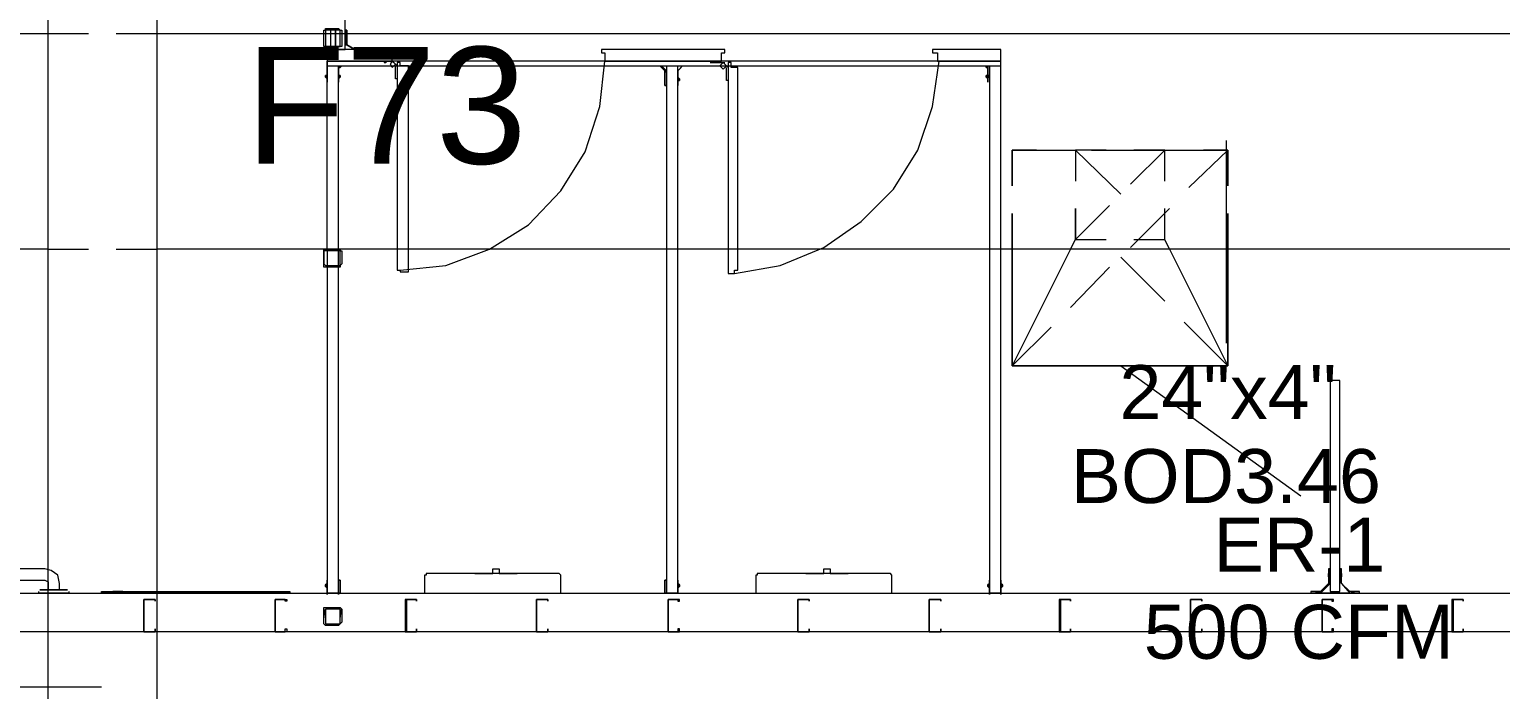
# Model space of a CAD drawing. Header units: metres. Extents: x 98 to 337, y -7 to 53.
# Drawn here: x 108.414 to 112.568, y 31.996 to 33.861 of the extents above; entities that cross this region are included whole.
import ezdxf

# ---------------------------------------------------------------- set-up
doc = ezdxf.new("R2010")
doc.units = ezdxf.units.M
doc.layers.add('HVAC - Ductos', color=5, linetype='Continuous', lineweight=0)
doc.layers.add('PDF_Text', color=7, linetype='Continuous', lineweight=0)
doc.layers.add('PDF_Geometry', color=7, linetype='Continuous', lineweight=0, true_color=0xaaaaaa)
doc.layers.add('PDF_Solid Fills', color=7, linetype='Continuous', lineweight=0, true_color=0xffffff)
doc.styles.add('PDF Arial-BoldMT-Identity-H', font='arial.ttf')
doc.styles.add('PDF Helvetica', font='')
doc.styles.get('PDF Helvetica').set_extended_font_data('Helvetica')

msp = doc.modelspace()

# ---------------------------------------------------------------- hatches: boundary and pattern name
at = {"layer": 'PDF_Solid Fills', "lineweight": 0, "transparency": 33554559}
h = msp.add_hatch(color=256, dxfattribs=at)
h.paths.add_polyline_path([(109.2916, 32.2232), (109.2916, 32.1865), (109.2962, 32.2232)])
h.paths.add_polyline_path([(109.2871, 32.2232), (109.2871, 32.2278), (109.2504, 32.2278)])
h.paths.add_polyline_path([(109.2504, 32.1819), (109.2871, 32.1774), (109.2871, 32.1819)])
h.paths.add_polyline_path([(109.2504, 32.2232), (109.2458, 32.2232), (109.2458, 32.1865)])

# ---------------------------------------------------------------- linework, layer by layer
at = {"layer": 'HVAC - Ductos', "lineweight": 0}
msp.add_lwpolyline([(108.7739, 33.8909), (108.7739, 29.1534), (108.4669, 29.1534), (108.4669, 33.8909)], close=True, dxfattribs=at)
for points in [[(108.4669, 33.2403), (108.247, 33.2403), (108.247, 33.8496), (108.4669, 33.8496)], [(108.4669, 33.8496), (108.5815, 33.8496)], [(108.6593, 33.8496), (108.7739, 33.8496)], [(108.7739, 33.8496), (113.3556, 33.8496), (113.3556, 33.2403), (108.7739, 33.2403)], [(108.4669, 33.2403), (108.5815, 33.2403)], [(108.6593, 33.2403), (108.7739, 33.2403)]]:
    msp.add_lwpolyline(points, dxfattribs=at)
at = {"layer": 'PDF_Geometry', "lineweight": 0}
for points in [[(109.2779, 33.8039), (109.2779, 33.813), (109.2779, 33.8588), (109.2779, 33.813), (109.2779, 33.8039), (109.2871, 33.8039), (109.3053, 33.8039), (109.3053, 34.3537)], [(109.2642, 33.8588), (109.2642, 33.813), (109.2642, 33.8039)], [(109.3053, 33.8588), (109.3099, 33.8588), (109.3099, 33.8222), (109.3099, 33.8176), (109.3329, 33.8039), (109.3604, 33.8039), (109.3329, 33.8039), (109.3099, 33.8176), (109.3099, 33.8222), (109.3099, 33.8588), (109.3053, 33.8588), (109.3053, 33.8222), (109.3053, 33.8176), (109.3099, 33.8176), (109.3329, 33.8039), (109.3099, 33.8176), (109.3053, 33.8176), (109.3053, 33.8222)], [(109.3099, 33.8451), (109.3099, 33.8496), (109.3099, 33.8451)], [(109.3099, 33.8451), (109.3099, 33.8496), (109.3099, 33.8451)], [(109.3512, 33.8085), (109.3466, 33.8085), (109.3512, 33.8085)], [(109.3512, 33.8085), (109.3466, 33.8085), (109.3512, 33.8085)], [(109.255, 33.2403), (109.255, 33.7672), (109.255, 33.7122), (109.255, 33.7718), (109.2596, 33.7718), (109.2962, 33.7718), (109.342, 33.7718), (109.3145, 33.7718), (109.3099, 33.7718), (109.3145, 33.7718), (109.2962, 33.7718), (109.2596, 33.7718), (109.255, 33.7718), (109.255, 33.7122)], [(109.4291, 33.7718), (109.4016, 33.7718), (109.4291, 33.7718)], [(109.4154, 33.7718), (109.4154, 33.7672), (109.42, 33.7672), (109.4245, 33.7718)], [(109.4382, 33.7672), (109.4337, 33.7718), (109.4291, 33.7718), (109.4382, 33.7718), (109.4428, 33.7672)], [(109.4612, 33.1808), (109.4612, 33.1762), (109.484, 33.1762), (109.484, 33.758), (109.4612, 33.758), (109.4612, 33.7672), (109.452, 33.7672), (109.452, 33.1808), (109.4612, 33.1808), (109.5894, 33.1945), (109.7131, 33.2403), (109.8231, 33.309), (109.9148, 33.4053), (109.9835, 33.5152), (110.0247, 33.6435), (110.0384, 33.7718)], [(110.3683, 33.7672), (110.3638, 33.7672), (110.3729, 33.7672), (110.3775, 33.7672)], [(110.4049, 33.1716), (110.4049, 33.1808), (110.4141, 33.1808), (110.4141, 33.7534), (110.3958, 33.7534), (110.3958, 33.7672), (110.3867, 33.7672), (110.3867, 33.1716), (110.4049, 33.1716), (110.5333, 33.1945), (110.657, 33.2449), (110.7624, 33.3182), (110.854, 33.4099), (110.9227, 33.5198), (110.9639, 33.6435), (110.9823, 33.7718)], [(111.1518, 33.7718), (111.1472, 33.7718), (111.1106, 33.7718), (111.0922, 33.7718), (111.0968, 33.7718), (111.0922, 33.7718), (111.0694, 33.7718)], [(109.2504, 33.7306), (109.2504, 33.726), (109.2504, 33.7306)], [(109.2504, 33.7306), (109.2504, 33.726), (109.2504, 33.7306)], [(109.2871, 33.7122), (109.2871, 33.7534), (109.2916, 33.7534), (109.2962, 33.758), (109.2916, 33.7534), (109.2871, 33.7534), (109.2871, 33.7122), (109.2871, 33.7534)], [(109.2871, 33.2403), (109.2871, 33.758)], [(109.2916, 33.726), (109.2916, 33.7306), (109.2916, 33.726)], [(109.2916, 33.726), (109.2916, 33.7306), (109.2916, 33.726)], [(109.4474, 33.7626), (109.452, 33.758), (109.452, 33.7489), (109.452, 33.7214), (109.4474, 33.7214), (109.4474, 33.7489), (109.4474, 33.7534), (109.4474, 33.758)], [(109.4474, 33.7306), (109.4474, 33.7352), (109.4474, 33.7397)], [(110.2126, 33.7397), (110.2126, 33.7443), (110.1988, 33.758), (110.2126, 33.7443), (110.2126, 33.7397), (110.2126, 33.7031), (110.208, 33.7031), (110.208, 33.7397), (110.208, 33.7443), (110.1943, 33.758), (110.208, 33.7443), (110.208, 33.7397), (110.208, 33.7031), (110.2126, 33.7031)], [(110.2126, 33.758), (110.2126, 32.269), (110.2447, 32.269), (110.2447, 33.758)], [(110.2447, 33.7031), (110.2447, 33.7397), (110.2447, 33.7443), (110.2584, 33.758), (110.2447, 33.7443), (110.2447, 33.7397), (110.2447, 33.7031), (110.2447, 33.7397), (110.2447, 33.7443), (110.2538, 33.7534), (110.2447, 33.7443), (110.2447, 33.7397)], [(110.2447, 33.726), (110.2447, 33.7168), (110.2447, 33.726)], [(110.2447, 33.726), (110.2447, 33.7168), (110.2447, 33.726)], [(110.3821, 33.758), (110.3867, 33.7534), (110.3867, 33.7489), (110.3867, 33.7168), (110.3821, 33.7168), (110.3821, 33.7489), (110.3821, 33.7534)], [(110.3821, 33.726), (110.3821, 33.7306), (110.3821, 33.7352), (110.3821, 33.7397)], [(111.1152, 33.7306), (111.1152, 33.726), (111.1152, 33.7306)], [(111.1152, 33.7306), (111.1152, 33.726), (111.1152, 33.7306)], [(111.1243, 32.3057), (111.1243, 32.269), (111.1564, 32.269), (111.1564, 33.758)], [(111.1243, 33.758), (111.1243, 32.269)], [(110.208, 33.7214), (110.208, 33.7168), (110.208, 33.7214)], [(110.208, 33.7214), (110.208, 33.7168), (110.208, 33.7214)], [(110.2492, 33.7168), (110.2492, 33.7214), (110.2492, 33.7168)], [(110.2492, 33.7168), (110.2492, 33.7214), (110.2492, 33.7168)], [(111.2572, 33.5198), (111.1885, 33.5198), (111.1885, 33.419), (111.1885, 33.5198), (111.3351, 33.5198)], [(111.2984, 33.5198), (111.3671, 33.5198), (111.3671, 33.4327)], [(111.4542, 33.5198), (111.3671, 33.5198)], [(111.4955, 33.3961), (111.3671, 33.5198), (111.3671, 33.4327)], [(111.4542, 33.5198), (111.3671, 33.5198)], [(111.4129, 33.5198), (111.5733, 33.5198)], [(111.5321, 33.5198), (111.6192, 33.5198), (111.5229, 33.4236)], [(111.6192, 33.5198), (111.5321, 33.5198)], [(111.6192, 33.4327), (111.6192, 33.5198), (111.6878, 33.5198)], [(111.6192, 33.4327), (111.6192, 33.5198)], [(111.6512, 33.5198), (111.7978, 33.5198), (111.6878, 33.4145)], [(111.7978, 33.5198), (111.7291, 33.5198)], [(111.7932, 33.5473), (111.7932, 32.9746)], [(111.4634, 33.3641), (111.3671, 33.2678), (111.3671, 33.3549)], [(111.3671, 33.3549), (111.3671, 33.2678)], [(111.6329, 33.3549), (111.5229, 33.2449)], [(111.5321, 33.2678), (111.6192, 33.2678), (111.6192, 33.3549)], [(111.6329, 33.2403), (111.6192, 33.2678), (111.6192, 33.3549)], [(111.3534, 33.2403), (111.3671, 33.2678), (111.4542, 33.2678)], [(111.3671, 33.2678), (111.4542, 33.2678)], [(111.5321, 33.2678), (111.6192, 33.2678)], [(109.2458, 33.1991), (109.2458, 33.2358), (109.2458, 33.1991)], [(109.255, 33.2358), (109.255, 33.1945)], [(109.2871, 33.1945), (109.2871, 33.2358)], [(111.6329, 33.2403), (111.7978, 32.9105), (111.7978, 33.2403), (111.7978, 32.9105), (111.1885, 32.9105), (111.1885, 33.2403), (111.1885, 32.9105), (111.7978, 32.9105)], [(111.3534, 33.2403), (111.1885, 32.9105)], [(109.2871, 32.269), (109.2596, 32.269), (109.255, 32.269), (109.2871, 32.269), (109.2871, 33.1899)], [(109.255, 33.1899), (109.255, 32.269)], [(111.4634, 33.1899), (111.3534, 33.0754)], [(111.4955, 33.2174), (111.6192, 33.0937)], [(111.2984, 33.0204), (111.1885, 32.9105)], [(111.6741, 33.0341), (111.7978, 32.9105)], [(111.4955, 32.9105), (112.004, 32.5439)], [(108.499, 32.2781), (108.499, 32.2965), (108.4944, 32.3194), (108.4761, 32.3331), (108.4578, 32.3377), (107.5964, 32.3377), (107.5781, 32.3331), (107.5597, 32.3148), (107.5551, 32.2965), (107.5551, 32.2781)], [(109.9148, 32.269), (109.9148, 32.3148), (109.9148, 32.3194), (109.9102, 32.324), (109.9056, 32.324), (109.5391, 32.324), (109.5345, 32.324), (109.5345, 32.3194), (109.5299, 32.3194), (109.5299, 32.3148), (109.5299, 32.269)], [(109.6719, 32.324), (109.5391, 32.324)], [(109.7223, 32.324), (109.7223, 32.3377), (109.7407, 32.3377), (109.7407, 32.324)], [(109.7407, 32.324), (109.7911, 32.324), (109.7407, 32.324)], [(109.9056, 32.324), (109.7911, 32.324)], [(110.8494, 32.269), (110.8494, 32.3148), (110.8494, 32.3194), (110.8449, 32.324), (110.8403, 32.324), (110.4737, 32.324), (110.4692, 32.324), (110.4692, 32.3194), (110.4646, 32.3194), (110.4646, 32.3148), (110.4646, 32.269)], [(110.6066, 32.324), (110.4737, 32.324)], [(110.657, 32.324), (110.657, 32.3377), (110.6753, 32.3377), (110.6753, 32.324)], [(110.6753, 32.324), (110.7257, 32.324), (110.6753, 32.324)], [(110.8403, 32.324), (110.7257, 32.324)], [(112.0865, 32.3377), (112.0819, 32.3377), (112.0819, 32.3011), (112.0819, 32.2965), (112.0589, 32.2736), (112.0544, 32.2736), (112.0315, 32.2736), (112.0315, 32.269)], [(112.0819, 32.324), (112.0819, 32.3194), (112.0819, 32.324)], [(112.0819, 32.324), (112.0819, 32.3194), (112.0819, 32.324)], [(112.169, 32.269), (112.169, 32.2736), (112.146, 32.2736), (112.1415, 32.2736), (112.1186, 32.2965), (112.1186, 32.3011), (112.1186, 32.3377), (112.114, 32.3377)], [(112.1186, 32.3194), (112.1186, 32.324), (112.1186, 32.3194)], [(112.1186, 32.324), (112.1186, 32.3148), (112.1186, 32.324)], [(112.1186, 32.3194), (112.1186, 32.324), (112.1186, 32.3194)], [(112.1186, 32.324), (112.1186, 32.3148), (112.1186, 32.324)], [(108.1829, 32.3057), (108.4578, 32.3057), (108.4669, 32.3011), (108.4669, 32.2965), (108.4669, 32.2781)], [(108.4395, 32.2736), (108.4395, 32.269)], [(108.4715, 32.2781), (108.444, 32.2781), (108.4486, 32.2781), (108.4669, 32.2781), (108.4852, 32.2781), (108.5082, 32.2781), (108.5219, 32.2781), (108.5173, 32.2781), (108.499, 32.2781), (108.4761, 32.2781), (108.4578, 32.2781), (108.444, 32.2781)], [(108.4944, 32.2781), (108.5219, 32.2781)], [(108.5265, 32.269), (108.5265, 32.2736)], [(108.6319, 32.2736), (109.1359, 32.2736)], [(109.2504, 32.2919), (109.2504, 32.2873), (109.2504, 32.2919)], [(109.2504, 32.2919), (109.2504, 32.2873), (109.2504, 32.2919)], [(109.255, 32.3057), (109.255, 32.269), (109.255, 32.2645), (109.255, 32.269), (109.255, 32.3057), (109.255, 32.269), (109.2596, 32.269), (109.2871, 32.269), (109.2871, 32.3057), (109.2916, 32.3057), (109.2916, 32.269), (109.2871, 32.269), (109.2871, 32.2645), (109.2871, 32.269), (109.2916, 32.269), (109.2916, 32.3057), (109.2871, 32.3057)], [(109.2916, 32.2873), (109.2916, 32.2919), (109.2916, 32.2873)], [(109.2916, 32.2873), (109.2916, 32.2919), (109.2916, 32.2873)], [(110.208, 32.2919), (110.208, 32.2873), (110.208, 32.2919)], [(110.208, 32.2919), (110.208, 32.2873), (110.208, 32.2919)], [(110.2492, 32.2873), (110.2492, 32.2919), (110.2492, 32.2873)], [(110.2492, 32.2873), (110.2492, 32.2919), (110.2492, 32.2873)], [(111.1198, 32.2919), (111.1198, 32.2873), (111.1198, 32.2919)], [(111.1198, 32.2919), (111.1198, 32.2873), (111.1198, 32.2919)], [(111.1564, 32.3057), (111.1564, 32.269), (111.1564, 32.2645), (111.1564, 32.269), (111.1564, 32.3057), (111.1564, 32.269), (111.1243, 32.269), (111.1243, 32.3057), (111.1243, 32.269), (111.1243, 32.2645), (111.1243, 32.269), (111.1564, 32.269)], [(111.161, 32.2873), (111.161, 32.2919), (111.161, 32.2873)], [(111.161, 32.2873), (111.161, 32.2919), (111.161, 32.2873)], [(112.0544, 32.2736), (112.0498, 32.2736), (112.0544, 32.2736)], [(112.0544, 32.2736), (112.0498, 32.2736), (112.0544, 32.2736)], [(112.114, 32.3011), (112.1186, 32.2965), (112.1415, 32.269), (112.146, 32.269), (112.0544, 32.269), (112.0589, 32.269), (112.0865, 32.2965), (112.0865, 32.3011)], [(112.1506, 32.2736), (112.146, 32.2736), (112.1506, 32.2736)], [(112.1506, 32.2736), (112.146, 32.2736), (112.1506, 32.2736)], [(113.2136, 32.1591), (107.2253, 32.1591), (107.2253, 32.269), (113.0166, 32.269)], [(112.0315, 32.269), (112.169, 32.269), (112.0315, 32.269)], [(109.4749, 32.1911), (109.4795, 32.1911)], [(109.1359, 32.1591), (108.6319, 32.1591)], [(110.9548, 32.1591), (110.9548, 32.1636)], [(111.3305, 32.1591), (111.3351, 32.1591)], [(112.4576, 32.1591), (112.4622, 32.1591), (112.4622, 32.1636)], [(108.6181, 32.0032), (108.0591, 32.0032)]]:
    msp.add_lwpolyline(points, dxfattribs=at)
for points in [[(109.2458, 33.8542), (109.2458, 33.8588), (109.2504, 33.8588), (109.2504, 33.8634), (109.2871, 33.8634), (109.2916, 33.8588), (109.2962, 33.8588), (109.2962, 33.8542), (109.2962, 33.8176), (109.2962, 33.813), (109.2916, 33.813), (109.2871, 33.813), (109.2504, 33.813), (109.2458, 33.813), (109.2458, 33.8176)], [(109.2504, 33.813), (109.2871, 33.813), (109.2916, 33.813), (109.2916, 33.8176), (109.2916, 33.8542), (109.2916, 33.8588), (109.2871, 33.8588), (109.2504, 33.8588), (109.2504, 33.8542), (109.2504, 33.8176)], [(109.3099, 33.8496), (109.3099, 33.8451), (109.3099, 33.8405), (109.3099, 33.8451)], [(109.3099, 33.8496), (109.3099, 33.8451), (109.3099, 33.8405), (109.3099, 33.8451)], [(109.3099, 33.8405), (109.3099, 33.8451)], [(109.3466, 33.8085), (109.342, 33.8039)], [(109.3512, 33.8039), (109.3512, 33.8085)], [(109.255, 33.8039), (109.255, 33.7718), (109.4382, 33.7718), (109.4382, 33.7947), (109.4474, 33.7947), (109.4474, 33.8039)], [(111.1564, 33.758), (111.1564, 33.7718), (109.255, 33.7718), (109.255, 33.758)], [(109.2733, 33.7718), (109.2687, 33.7718), (109.2642, 33.7718), (109.2596, 33.7718), (109.2642, 33.7718), (109.2687, 33.7718)], [(109.2733, 33.7718), (109.2687, 33.7718), (109.2642, 33.7718), (109.2596, 33.7718), (109.2642, 33.7718), (109.2687, 33.7718)], [(109.342, 33.8039), (109.3466, 33.8039), (109.3512, 33.8039), (109.3466, 33.8039)], [(109.342, 33.8039), (109.3466, 33.8039), (109.3512, 33.8039), (109.3466, 33.8039)], [(109.4337, 33.7626), (109.4382, 33.7718), (109.4474, 33.7626), (109.4382, 33.7534)], [(110.0293, 33.8039), (110.0293, 33.7947), (110.0384, 33.7947), (110.0384, 33.7718), (110.3683, 33.7718), (110.3683, 33.7947), (110.3775, 33.7947), (110.3775, 33.8039)], [(110.1576, 33.7718), (110.1805, 33.7718), (110.1851, 33.7718), (110.1805, 33.7718), (110.2721, 33.7718), (110.2675, 33.7718), (110.2721, 33.7718), (110.2951, 33.7718)], [(110.3363, 33.7672), (110.3638, 33.7672)], [(110.3638, 33.758), (110.3729, 33.7672), (110.3821, 33.758), (110.3729, 33.7489)], [(110.9639, 33.8039), (110.9639, 33.7947), (110.9777, 33.7947), (110.9777, 33.7718), (111.1564, 33.7718), (111.1564, 33.781), (111.1564, 33.8039)], [(111.0694, 33.7718), (111.1106, 33.7718), (111.1472, 33.7718), (111.1518, 33.7718)], [(111.1472, 33.7718), (111.1426, 33.7718), (111.138, 33.7718), (111.1335, 33.7718), (111.138, 33.7718), (111.1426, 33.7718)], [(111.1472, 33.7718), (111.1426, 33.7718), (111.138, 33.7718), (111.1335, 33.7718), (111.138, 33.7718), (111.1426, 33.7718)], [(109.255, 33.7306), (109.2504, 33.7306)], [(109.2504, 33.726), (109.255, 33.7214)], [(109.255, 33.7214), (109.255, 33.726), (109.255, 33.7306), (109.255, 33.726)], [(109.255, 33.7214), (109.255, 33.726), (109.255, 33.7306), (109.255, 33.726)], [(109.2916, 33.7306), (109.2871, 33.7306)], [(109.2871, 33.7306), (109.2871, 33.726), (109.2871, 33.7214), (109.2871, 33.726)], [(109.2871, 33.7306), (109.2871, 33.726), (109.2871, 33.7214), (109.2871, 33.726)], [(109.2871, 33.7214), (109.2916, 33.726)], [(110.208, 33.726), (110.208, 33.7214)], [(110.2492, 33.7214), (110.2447, 33.726)], [(111.1198, 33.758), (111.1198, 33.7534), (111.1198, 33.7122), (111.1198, 33.7534), (111.1152, 33.7534), (111.1152, 33.758), (111.1152, 33.7534), (111.1198, 33.7534), (111.1198, 33.7122), (111.1198, 33.7534)], [(111.1198, 33.7306), (111.1243, 33.7306), (111.1198, 33.7306), (111.1152, 33.7306)], [(111.1152, 33.726), (111.1198, 33.7214)], [(111.1198, 33.7214), (111.1198, 33.726), (111.1198, 33.7306), (111.1198, 33.726)], [(111.1198, 33.7214), (111.1198, 33.726), (111.1198, 33.7306), (111.1198, 33.726)], [(111.1243, 33.726), (111.1198, 33.726)], [(110.2447, 33.7168), (110.2492, 33.7168)], [(111.7978, 33.419), (111.7978, 33.5198)], [(111.1885, 33.3411), (111.1885, 33.2403)], [(111.7978, 33.2403), (111.7978, 33.3411)], [(109.2504, 33.1945), (109.2871, 33.1945), (109.2916, 33.1945), (109.2916, 33.1991), (109.2916, 33.2358), (109.2871, 33.2358), (109.2504, 33.2358), (109.2458, 33.2358), (109.2458, 33.2403), (109.2504, 33.2403), (109.2871, 33.2403), (109.2916, 33.2403), (109.2916, 33.2358), (109.2962, 33.2358), (109.2962, 33.1991), (109.2916, 33.1945), (109.2916, 33.1899), (109.2871, 33.1899), (109.2504, 33.1899), (109.2458, 33.1899), (109.2458, 33.1945), (109.2458, 33.1991)], [(112.114, 32.2736), (112.114, 32.8692), (112.0865, 32.8692), (112.0865, 32.2736)], [(109.6719, 32.324), (109.7223, 32.324)], [(110.6066, 32.324), (110.657, 32.324)], [(112.0544, 32.2736), (112.0315, 32.2736), (112.0315, 32.269), (112.0544, 32.269), (112.0589, 32.269), (112.0865, 32.2965), (112.0865, 32.3011), (112.0865, 32.3377), (112.0819, 32.3377), (112.0819, 32.3011), (112.0819, 32.2965), (112.0589, 32.2736)], [(112.0819, 32.3194), (112.0819, 32.3148)], [(112.146, 32.269), (112.169, 32.269), (112.169, 32.2736), (112.146, 32.2736), (112.1415, 32.2736), (112.1186, 32.2965), (112.1186, 32.3011), (112.1186, 32.3377), (112.114, 32.3377), (112.114, 32.3011), (112.1186, 32.2965), (112.1415, 32.269)], [(112.1186, 32.3148), (112.1186, 32.3194)], [(108.5219, 32.2781), (108.5173, 32.2781), (108.5036, 32.2781), (108.4806, 32.2781), (108.4624, 32.2781), (108.4486, 32.2781), (108.444, 32.2781), (108.4486, 32.2781), (108.4624, 32.2781), (108.4806, 32.2781), (108.5036, 32.2781), (108.5173, 32.2781)], [(108.4944, 32.2781), (108.4898, 32.2781), (108.4852, 32.2781), (108.4806, 32.2781), (108.4761, 32.2781), (108.4715, 32.2781), (108.4669, 32.2781), (108.4715, 32.2781), (108.4761, 32.2781), (108.4806, 32.2781), (108.4852, 32.2781), (108.4898, 32.2781)], [(108.6181, 32.2736), (109.1496, 32.2736), (109.1496, 32.269), (108.6181, 32.269)], [(108.6777, 32.2736), (108.6731, 32.2736), (108.6685, 32.2736), (108.6639, 32.2736), (108.6593, 32.2736), (108.6548, 32.2736), (108.6502, 32.2736), (108.6548, 32.2736), (108.6593, 32.2736), (108.6639, 32.2736), (108.6685, 32.2736), (108.6731, 32.2736)], [(109.255, 32.2965), (109.2504, 32.2919)], [(109.2504, 32.2873), (109.255, 32.2827)], [(109.255, 32.2827), (109.255, 32.2873), (109.255, 32.2919), (109.255, 32.2965), (109.255, 32.2919), (109.255, 32.2873)], [(109.255, 32.2827), (109.255, 32.2873), (109.255, 32.2919), (109.255, 32.2965), (109.255, 32.2919), (109.255, 32.2873)], [(109.2916, 32.2919), (109.2916, 32.2965)], [(109.2916, 32.2965), (109.2916, 32.2919), (109.2916, 32.2873), (109.2916, 32.2827), (109.2916, 32.2873), (109.2916, 32.2919)], [(109.2916, 32.2965), (109.2916, 32.2919), (109.2916, 32.2873), (109.2916, 32.2827), (109.2916, 32.2873), (109.2916, 32.2919)], [(109.2916, 32.2827), (109.2916, 32.2873)], [(110.2126, 32.269), (110.2401, 32.269), (110.2447, 32.269), (110.2447, 32.3057), (110.2447, 32.269), (110.2447, 32.3057), (110.2447, 32.269), (110.2401, 32.269), (110.2126, 32.269), (110.208, 32.269), (110.208, 32.3057), (110.2126, 32.3057), (110.208, 32.3057), (110.208, 32.269)], [(110.208, 32.2965), (110.208, 32.2919)], [(110.208, 32.2827), (110.208, 32.2873), (110.208, 32.2919), (110.208, 32.2965), (110.208, 32.2919), (110.208, 32.2873)], [(110.208, 32.2827), (110.208, 32.2873), (110.208, 32.2919), (110.208, 32.2965), (110.208, 32.2919), (110.208, 32.2873)], [(110.208, 32.2873), (110.208, 32.2827)], [(110.2492, 32.2919), (110.2447, 32.2965)], [(110.2447, 32.2965), (110.2447, 32.2919), (110.2447, 32.2873), (110.2447, 32.2827), (110.2447, 32.2873), (110.2447, 32.2919)], [(110.2447, 32.2965), (110.2447, 32.2919), (110.2447, 32.2873), (110.2447, 32.2827), (110.2447, 32.2873), (110.2447, 32.2919)], [(110.2447, 32.2827), (110.2492, 32.2873)], [(111.1243, 32.2965), (111.1198, 32.2919)], [(111.1198, 32.2873), (111.1243, 32.2827)], [(111.1243, 32.2827), (111.1243, 32.2873), (111.1243, 32.2919), (111.1243, 32.2965), (111.1243, 32.2919), (111.1243, 32.2873)], [(111.1243, 32.2827), (111.1243, 32.2873), (111.1243, 32.2919), (111.1243, 32.2965), (111.1243, 32.2919), (111.1243, 32.2873)], [(111.161, 32.2919), (111.1564, 32.2965)], [(111.1564, 32.2965), (111.1564, 32.2919), (111.1564, 32.2873), (111.1564, 32.2827), (111.1564, 32.2873), (111.1564, 32.2919)], [(111.1564, 32.2965), (111.1564, 32.2919), (111.1564, 32.2873), (111.1564, 32.2827), (111.1564, 32.2873), (111.1564, 32.2919)], [(111.1564, 32.2827), (111.161, 32.2873)], [(112.0498, 32.2736), (112.0453, 32.2736)], [(112.0453, 32.2736), (112.0498, 32.2736), (112.0544, 32.2736), (112.0589, 32.2736), (112.0544, 32.2736), (112.0498, 32.2736)], [(112.0453, 32.2736), (112.0498, 32.2736), (112.0544, 32.2736), (112.0589, 32.2736), (112.0544, 32.2736), (112.0498, 32.2736)], [(112.0589, 32.2736), (112.0544, 32.2736)], [(112.146, 32.2736), (112.1506, 32.2736), (112.1552, 32.2736), (112.1506, 32.2736)], [(112.146, 32.2736), (112.1506, 32.2736), (112.1552, 32.2736), (112.1506, 32.2736)], [(112.1552, 32.2736), (112.1506, 32.2736)], [(108.5265, 32.269), (108.5173, 32.269), (108.5036, 32.269), (108.4806, 32.269), (108.4624, 32.269), (108.444, 32.269), (108.4395, 32.269), (108.444, 32.269), (108.4624, 32.269), (108.4806, 32.269), (108.5036, 32.269), (108.5173, 32.269)], [(108.7693, 32.2507), (108.7418, 32.2507), (108.7373, 32.2507), (108.7373, 32.1591), (108.7418, 32.1591), (108.7693, 32.1591), (108.7693, 32.1682), (108.7693, 32.1591), (108.7418, 32.1591), (108.7373, 32.1591), (108.7373, 32.2507), (108.7418, 32.2507), (108.7693, 32.2507), (108.7693, 32.2461)], [(109.1405, 32.2461), (109.1359, 32.2461), (109.1359, 32.2507), (109.1084, 32.2507), (109.1084, 32.1591), (109.1359, 32.1591), (109.1359, 32.1682), (109.1405, 32.1682), (109.1405, 32.1591), (109.1084, 32.1591), (109.1084, 32.2507), (109.1405, 32.2507)], [(109.507, 32.2507), (109.4795, 32.2507), (109.4749, 32.2507), (109.4749, 32.1591), (109.4795, 32.1591), (109.507, 32.1591), (109.507, 32.1682), (109.507, 32.1591), (109.4795, 32.1591), (109.4795, 32.2507), (109.507, 32.2507), (109.507, 32.2461)], [(109.8781, 32.2507), (109.846, 32.2507), (109.846, 32.1591), (109.8781, 32.1591), (109.8781, 32.1682), (109.8781, 32.1591), (109.846, 32.1591), (109.846, 32.2507), (109.8781, 32.2507), (109.8781, 32.2461)], [(110.2492, 32.2507), (110.2171, 32.2507), (110.2171, 32.1591), (110.2492, 32.1591), (110.2492, 32.1682), (110.2447, 32.1682), (110.2447, 32.1591), (110.2171, 32.1591), (110.2171, 32.2507), (110.2447, 32.2507), (110.2447, 32.2461), (110.2492, 32.2461)], [(110.6158, 32.2507), (110.5882, 32.2507), (110.5837, 32.2507), (110.5837, 32.1591), (110.5882, 32.1591), (110.6158, 32.1591), (110.6158, 32.1682), (110.6158, 32.1591), (110.5882, 32.1591), (110.5837, 32.1591), (110.5837, 32.2507), (110.5882, 32.2507), (110.6158, 32.2507), (110.6158, 32.2461)], [(110.9869, 32.2507), (110.9548, 32.2507), (110.9548, 32.1591), (110.9869, 32.1591), (110.9869, 32.1682), (110.9869, 32.1591), (110.9548, 32.1591), (110.9548, 32.2507), (110.9869, 32.2507), (110.9869, 32.2461)], [(111.3534, 32.2507), (111.3259, 32.2507), (111.3213, 32.2507), (111.3213, 32.1591), (111.3259, 32.1591), (111.3534, 32.1591), (111.3534, 32.1682), (111.3534, 32.1591), (111.3259, 32.1591), (111.3259, 32.2507), (111.3534, 32.2507), (111.3534, 32.2461)], [(111.7245, 32.2507), (111.697, 32.2507), (111.6924, 32.2507), (111.6924, 32.1591), (111.697, 32.1591), (111.7245, 32.1591), (111.7245, 32.1682), (111.7245, 32.1591), (111.697, 32.1591), (111.6924, 32.1591), (111.6924, 32.2507), (111.697, 32.2507), (111.7245, 32.2507), (111.7245, 32.2461)], [(112.0956, 32.2507), (112.0635, 32.2507), (112.0635, 32.1591), (112.0956, 32.1591), (112.0956, 32.1682), (112.0911, 32.1682), (112.0911, 32.1591), (112.0635, 32.1591), (112.0635, 32.2507), (112.0911, 32.2507), (112.0911, 32.2461), (112.0956, 32.2461)], [(112.4622, 32.2507), (112.4347, 32.2507), (112.4301, 32.2507), (112.4301, 32.1591), (112.4347, 32.1591), (112.4622, 32.1591), (112.4622, 32.1682), (112.4622, 32.1591), (112.4347, 32.1591), (112.4347, 32.2507), (112.4622, 32.2507), (112.4622, 32.2461)], [(109.2458, 32.2232), (109.2458, 32.2278), (109.2504, 32.2278), (109.2871, 32.2278), (109.2916, 32.2278), (109.2962, 32.2232), (109.2962, 32.1865), (109.2916, 32.1819), (109.2871, 32.1774), (109.2504, 32.1774), (109.2458, 32.1819), (109.2458, 32.1865)], [(109.2504, 32.1819), (109.2871, 32.1819), (109.2916, 32.1819), (109.2916, 32.1865), (109.2916, 32.2232), (109.2871, 32.2232), (109.2504, 32.2232), (109.2504, 32.1865)]]:
    msp.add_lwpolyline(points, close=True, dxfattribs=at)

# ---------------------------------------------------------------- texts
at = {"layer": 'PDF_Text', "lineweight": 0, "attachment_point": 4}
for s, insert, char_height, style in [('F73', (109.0241, 33.6443), 0.32989, 'PDF Arial-BoldMT-Identity-H'), ('24"x4"', (111.4914, 32.8366), 0.15242, 'PDF Helvetica'), ('BOD3.46', (111.3539, 32.5984), 0.15242, 'PDF Helvetica'), ('ER-1', (111.7571, 32.4059), 0.15242, 'PDF Helvetica'), ('500 CFM', (111.5601, 32.1585), 0.15242, 'PDF Helvetica')]:
    msp.add_mtext(s, dxfattribs=dict(at, insert=insert, char_height=char_height, style=style))

doc.saveas('drawing.dxf')
